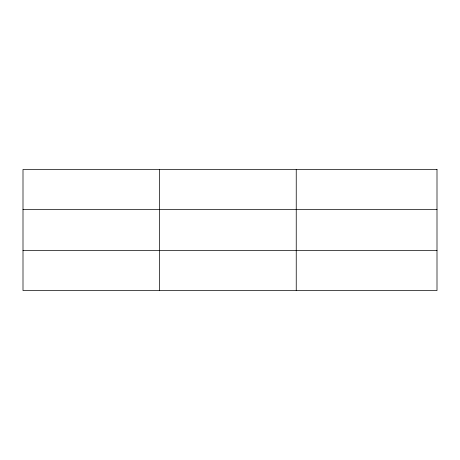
<?xml version="1.0" encoding="UTF-8"?>
<svg xmlns="http://www.w3.org/2000/svg" width="460" height="460" viewBox="0 0 460 460"><rect width="100%" height="100%" fill="white"/><g stroke="black" fill="none" stroke-linecap="round" stroke-linejoin="round"><path stroke-width="0.69" d="M159.62 290.553L159.62 169.447M296.24 290.553L296.24 169.447M23 209.409L437 209.409M23 250.591L437 250.591M437 169.447L437 290.553L23 290.553L23 169.447L437 169.447"/></g></svg>
